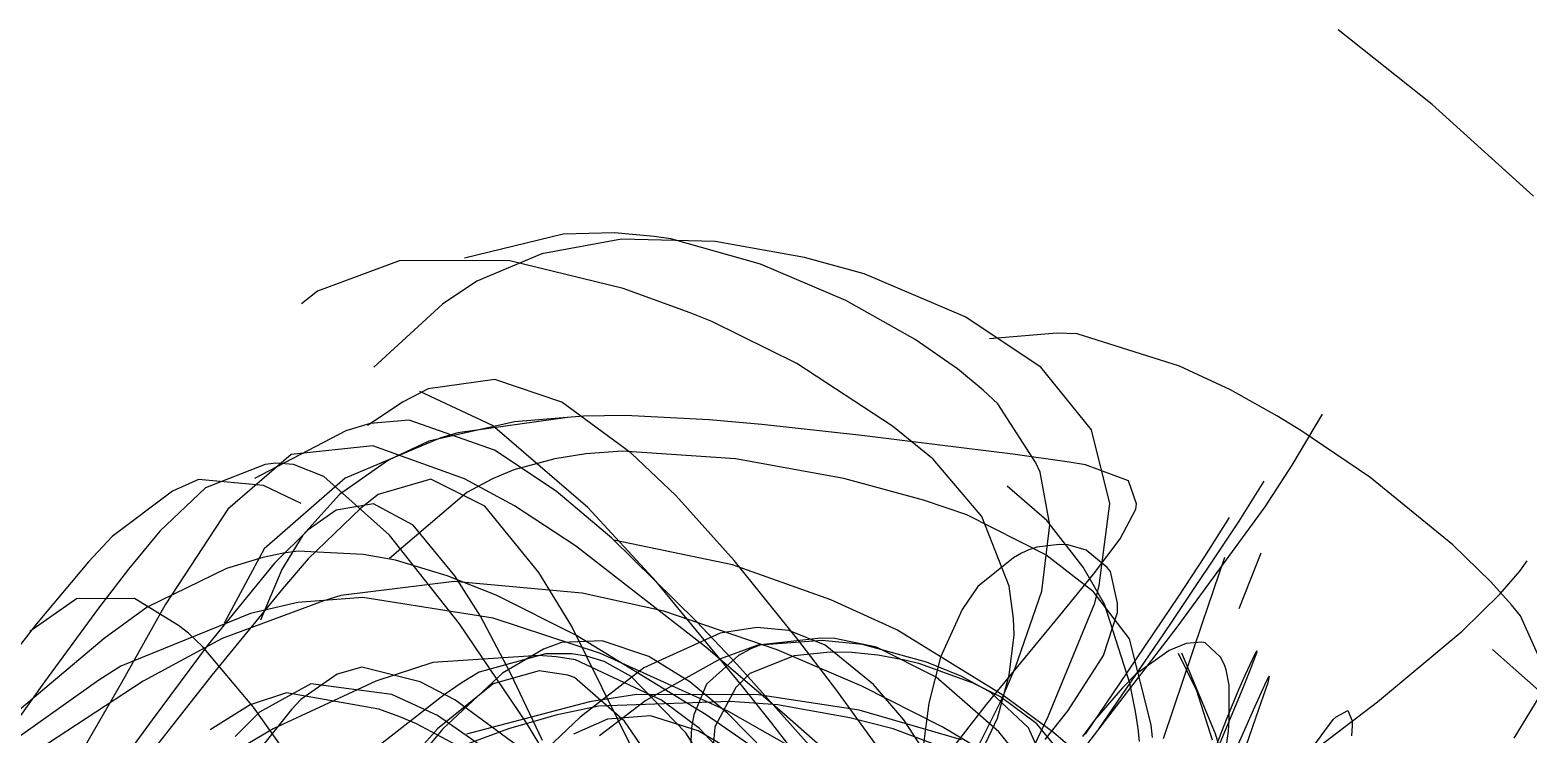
# Model space of a CAD drawing. Header units: metres. Extents: x -307 to 280, y -97 to 158.
# Drawn here: x -32.9 to 18.9, y 54.6 to 78.9 of the extents above; entities that cross this region are included whole.
import ezdxf

# ---------------------------------------------------------------- set-up
doc = ezdxf.new("R2010")
doc.units = ezdxf.units.M

msp = doc.modelspace()

# ---------------------------------------------------------------- linework, layer by layer
for p, q in [((15.59, 76.33, -1288.605), (12.339, 78.915, -1291.788)), ((19.098, 73.158, -1286.84), (15.59, 76.33, -1288.605)), ((-14.457, 71.844, -1287.822), (-17.866, 71.018, -1291.624)), ((-12.444, 71.67, -1286.638), (-15.189, 71.169, -1288.854)), ((-12.679, 71.894, -1286.378), (-14.457, 71.844, -1287.822)), ((-11.305, 71.773, -1285.519), (-12.679, 71.894, -1286.378)), ((-9.198, 71.596, -1285.13), (-12.444, 71.67, -1286.638)), ((-10.731, 71.691, -1285.214), (-11.305, 71.773, -1285.519)), ((-7.628, 70.816, -1284.455), (-10.731, 71.691, -1285.214)), ((-6.105, 71.044, -1284.651), (-9.198, 71.596, -1285.13)), ((-15.189, 71.169, -1288.854), (-17.443, 70.22, -1291.428)), ((-4.05, 70.471, -1284.794), (-6.105, 71.044, -1284.651)), ((-20.088, 70.936, -1286.758), (-22.946, 69.88, -1291.584)), ((-16.305, 70.921, -1282.735), (-20.088, 70.936, -1286.758)), ((-12.38, 69.971, -1280.604), (-16.305, 70.921, -1282.735)), ((-4.684, 69.558, -1284.76), (-7.628, 70.816, -1284.455)), ((-0.552, 68.983, -1286.207), (-4.05, 70.471, -1284.794)), ((-17.443, 70.22, -1291.428), (-18.634, 69.426, -1293.147)), ((-10.063, 69.132, -1280.093), (-12.38, 69.971, -1280.604)), ((-22.946, 69.88, -1291.584), (-23.507, 69.435, -1292.855)), ((-18.634, 69.426, -1293.147), (-21.008, 67.243, -1297.242)), ((-2.283, 68.203, -1285.83), (-4.684, 69.558, -1284.76)), ((-9.316, 68.829, -1280.027), (-10.063, 69.132, -1280.093)), ((2.063, 67.252, -1288.428), (-0.552, 68.983, -1286.207)), ((-6.378, 67.373, -1280.609), (-9.316, 68.829, -1280.027)), ((2.613, 68.428, -1300.338), (0.285, 68.231, -1304.826)), ((3.322, 68.395, -1299.022), (2.613, 68.428, -1300.338)), ((6.861, 67.286, -1293.503), (3.322, 68.395, -1299.022)), ((-0.824, 67.184, -1286.922), (-2.283, 68.203, -1285.83)), ((-3.064, 65.204, -1282.847), (-6.378, 67.373, -1280.609)), ((0.065, 66.448, -1287.818), (-0.824, 67.184, -1286.922)), ((3.815, 65.08, -1291.343), (2.063, 67.252, -1288.428)), ((8.615, 66.459, -1291.245), (6.861, 67.286, -1293.503)), ((-19.129, 66.497, -1354.235), (-19.989, 66.049, -1354.145)), ((-16.9, 65.223, -1349.305), (-19.409, 66.4, -1346.591)), ((-16.816, 66.819, -1354.895), (-19.129, 66.497, -1354.235)), ((-14.504, 66.037, -1356.025), (-16.816, 66.819, -1354.895)), ((0.57, 65.975, -1288.43), (0.065, 66.448, -1287.818)), ((10.224, 65.56, -1289.519), (8.615, 66.459, -1291.245)), ((-19.989, 66.049, -1354.145), (-21.226, 65.224, -1354.11)), ((-12.105, 64.273, -1357.536), (-14.504, 66.037, -1356.025)), ((1.888, 63.935, -1291.238), (0.57, 65.975, -1288.43)), ((-21.125, 65.296, -1350.647), (-21.97, 65.04, -1350.463)), ((-19.784, 65.41, -1351.095), (-21.125, 65.296, -1350.647)), ((-16.831, 64.372, -1352.688), (-19.784, 65.41, -1351.095)), ((-16.139, 65.36, -1291.302), (-19.101, 64.682, -1294.908)), ((-14.306, 65.511, -1288.518), (-18.096, 64.979, -1292.158)), ((-13.755, 65.556, -1289.105), (-16.139, 65.36, -1291.302)), ((-12.297, 65.576, -1288.011), (-13.755, 65.556, -1289.105)), ((-9.407, 65.428, -1286.5), (-12.297, 65.576, -1288.011)), ((-7.581, 65.268, -1285.867), (-9.407, 65.428, -1286.5)), ((11.052, 65.059, -1288.741), (10.224, 65.56, -1289.519)), ((10.758, 63.851, -1393.759), (11.8, 65.62, -1393.922)), ((-21.97, 65.04, -1350.463), (-25.129, 63.395, -1350.174)), ((-18.682, 64.799, -1292.914), (-21.996, 63.407, -1297.811)), ((-18.096, 64.979, -1292.158), (-18.682, 64.799, -1292.914)), ((-13.599, 62.388, -1353.618), (-16.9, 65.223, -1349.305)), ((-4.125, 64.88, -1285.536), (-7.581, 65.268, -1285.867)), ((-1.527, 64.565, -1285.937), (-4.125, 64.88, -1285.536)), ((-1.667, 64.068, -1284.363), (-3.064, 65.204, -1282.847)), ((4.443, 62.531, -1294.445), (3.815, 65.08, -1291.343)), ((13.437, 63.44, -1287.112), (11.052, 65.059, -1288.741)), ((-21.039, 64.529, -1362.924), (-23.865, 64.225, -1361.713)), ((-17.867, 63.381, -1364.006), (-21.039, 64.529, -1362.924)), ((-19.101, 64.682, -1294.908), (-20.497, 64.028, -1297.145)), ((-14.703, 62.961, -1354.103), (-16.831, 64.372, -1352.688)), ((-13.668, 64.248, -1280.58), (-14.743, 64.078, -1281.689)), ((-12.416, 64.34, -1279.578), (-13.668, 64.248, -1280.58)), ((-8.498, 64.076, -1278.252), (-12.416, 64.34, -1279.578)), ((-10.559, 62.803, -1358.602), (-12.105, 64.273, -1357.536)), ((1.096, 64.239, -1287.122), (-1.527, 64.565, -1285.937)), ((3.04, 63.964, -1288.738), (1.096, 64.239, -1287.122)), ((-24.764, 63.875, -1349.383), (-26.819, 63.072, -1349.988)), ((-23.865, 64.225, -1361.713), (-26.055, 62.339, -1360.672)), ((-24.397, 63.92, -1349.288), (-24.764, 63.875, -1349.383)), ((-23.784, 63.875, -1349.144), (-24.397, 63.92, -1349.288)), ((-22.733, 63.463, -1348.936), (-23.784, 63.875, -1349.144)), ((-20.497, 64.028, -1297.145), (-22.193, 62.838, -1300.388)), ((-14.743, 64.078, -1281.689), (-16.162, 63.7, -1283.528)), ((-4.747, 63.395, -1278.512), (-8.498, 64.076, -1278.252)), ((0.026, 62.076, -1287.468), (-1.667, 64.068, -1284.363)), ((2.038, 63.615, -1291.679), (1.888, 63.935, -1291.238)), ((3.609, 63.871, -1289.356), (3.04, 63.964, -1288.738)), ((5.095, 63.315, -1292.608), (3.609, 63.871, -1289.356)), ((9.821, 62.418, -1393.367), (10.758, 63.851, -1393.759)), ((-27.067, 63.358, -1348.917), (-27.961, 62.954, -1349.158)), ((-24.814, 63.157, -1348.403), (-27.067, 63.358, -1348.917)), ((-21.996, 63.407, -1297.811), (-24.798, 60.956, -1303.82)), ((-20.461, 61.431, -1348.568), (-22.733, 63.463, -1348.936)), ((-19.031, 63.368, -1350.257), (-20.854, 62.836, -1350.734)), ((-17.161, 62.439, -1349.819), (-19.031, 63.368, -1350.257)), ((-16.138, 62.444, -1364.505), (-17.867, 63.381, -1364.006)), ((-16.904, 63.388, -1284.743), (-17.782, 62.906, -1286.404)), ((-16.162, 63.7, -1283.528), (-16.904, 63.388, -1284.743)), ((-2.001, 62.647, -1279.492), (-4.747, 63.395, -1278.512)), ((2.377, 61.788, -1294.104), (2.038, 63.615, -1291.679)), ((5.366, 62.513, -1295.7), (5.095, 63.315, -1292.608)), ((8.919, 61.923, -1393.332), (9.781, 63.303, -1393.64)), ((16.304, 61.1, -1286.223), (13.437, 63.44, -1287.112)), ((-27.961, 62.954, -1349.158), (-30.054, 61.387, -1349.774)), ((-26.819, 63.072, -1349.988), (-28.398, 61.572, -1350.569)), ((-23.516, 62.524, -1348.135), (-24.814, 63.157, -1348.403)), ((-22.193, 62.838, -1300.388), (-23.46, 61.435, -1303.427)), ((-20.854, 62.836, -1350.734), (-21.447, 62.372, -1350.903)), ((-17.782, 62.906, -1286.404), (-20.463, 60.63, -1292.918)), ((-12.771, 61.332, -1355.504), (-14.703, 62.961, -1354.103)), ((-8.54, 60.556, -1360.053), (-10.559, 62.803, -1358.602)), ((2.268, 61.938, -1367.487), (0.893, 63.126, -1364.421)), ((-26.055, 62.339, -1360.672), (-28.214, 59.02, -1359.793)), ((-22.306, 62.297, -1346.607), (-23.278, 61.616, -1347.085)), ((-21.447, 62.372, -1350.903), (-23.273, 60.616, -1351.435)), ((-21.011, 62.515, -1346.027), (-22.306, 62.297, -1346.607)), ((-19.648, 61.782, -1345.516), (-21.011, 62.515, -1346.027)), ((-15.302, 60.146, -1349.379), (-17.161, 62.439, -1349.819)), ((-14.029, 61.067, -1365.022), (-16.138, 62.444, -1364.505)), ((-11.245, 59.836, -1356.809), (-13.599, 62.388, -1353.618)), ((-0.5, 62.133, -1280.301), (-2.001, 62.647, -1279.492)), ((4.076, 59.688, -1297.374), (4.443, 62.531, -1294.445)), ((4.8, 61.307, -1298.799), (5.345, 62.328, -1296.303)), ((5.345, 62.328, -1296.303), (5.366, 62.513, -1295.7)), ((6.776, 58.255, -1391.243), (9.821, 62.418, -1393.367)), ((-18.202, 60.032, -1345.068), (-19.648, 61.782, -1345.516)), ((2.229, 60.753, -1282.608), (-0.5, 62.133, -1280.301)), ((0.964, 59.665, -1291.394), (0.026, 62.076, -1287.468)), ((2.092, 59.502, -1296.816), (2.377, 61.788, -1294.104)), ((3.531, 60.331, -1370.562), (2.268, 61.938, -1367.487)), ((6.553, 58.374, -1391.686), (8.919, 61.923, -1393.332)), ((7.73, 60.698, -1390.878), (8.584, 62.044, -1391.338)), ((-30.054, 61.387, -1349.774), (-30.865, 60.512, -1350.033)), ((-28.398, 61.572, -1350.569), (-29.492, 60.256, -1351)), ((-23.278, 61.616, -1347.085), (-24.437, 60.464, -1347.67)), ((-23.46, 61.435, -1303.427), (-24.179, 60.25, -1305.588)), ((-18.044, 58.369, -1348.158), (-20.461, 61.431, -1348.568)), ((-9.85, 58.446, -1357.722), (-12.771, 61.332, -1355.504)), ((-8.606, 60.403, -1344.725), (-12.702, 61.257, -1341.192)), ((3.886, 60.082, -1301.005), (4.8, 61.307, -1298.799)), ((-24.798, 60.956, -1303.82), (-26.18, 58.392, -1308.521)), ((-24.838, 60.667, -1359.044), (-26.102, 60.283, -1358.573)), ((-24.132, 60.811, -1359.321), (-24.838, 60.667, -1359.044)), ((-23.273, 60.616, -1351.435), (-24.165, 59.581, -1351.697)), ((-23.631, 60.881, -1359.522), (-24.132, 60.811, -1359.321)), ((-21.376, 60.766, -1360.476), (-23.631, 60.881, -1359.522)), ((-20.252, 60.564, -1360.96), (-21.376, 60.766, -1360.476)), ((-9.525, 57.553, -1365.798), (-14.029, 61.067, -1365.022)), ((1.113, 60.651, -1301.143), (-0.12, 59.66, -1305.448)), ((1.398, 60.811, -1300.289), (1.113, 60.651, -1301.143)), ((1.645, 60.923, -1299.598), (1.398, 60.811, -1300.289)), ((1.918, 61.018, -1298.895), (1.645, 60.923, -1299.598)), ((2.696, 61.107, -1297.242), (1.918, 61.018, -1298.895)), ((3.879, 59.477, -1284.645), (2.229, 60.753, -1282.608)), ((2.994, 61.095, -1296.695), (2.696, 61.107, -1297.242)), ((3.632, 60.919, -1295.774), (2.994, 61.095, -1296.695)), ((4.357, 60.317, -1295.255), (3.632, 60.919, -1295.774)), ((6.829, 59.323, -1390.278), (7.73, 60.698, -1390.878)), ((7.651, 58.406, -1376.93), (8.426, 60.675, -1378.256)), ((8.921, 58.896, -1382.466), (9.681, 60.818, -1383.753)), ((17.622, 59.819, -1286.195), (16.304, 61.1, -1286.223)), ((-30.865, 60.512, -1350.033), (-32.669, 58.365, -1350.618)), ((-29.492, 60.256, -1351), (-30.522, 58.911, -1351.41)), ((-26.102, 60.283, -1358.573), (-28.843, 58.94, -1357.662)), ((-24.437, 60.464, -1347.67), (-26.733, 57.656, -1348.807)), ((-24.179, 60.25, -1305.588), (-24.921, 58.494, -1308.402)), ((-18.464, 60.031, -1361.734), (-20.252, 60.564, -1360.96)), ((-14.172, 58.299, -1349.088), (-15.302, 60.146, -1349.379)), ((-5.195, 59.201, -1348.042), (-8.606, 60.403, -1344.725)), ((-6.337, 57.819, -1361.652), (-8.54, 60.556, -1360.053)), ((4.262, 59.051, -1372.511), (3.531, 60.331, -1370.562)), ((4.472, 60.173, -1295.226), (4.357, 60.317, -1295.255)), ((4.716, 59.077, -1295.862), (4.472, 60.173, -1295.226)), ((17.948, 59.406, -1393.553), (18.62, 60.191, -1392.877)), ((18.62, 60.191, -1392.877), (18.878, 60.547, -1392.417)), ((-24.165, 59.581, -1351.697), (-26.601, 56.592, -1352.4)), ((-18.224, 59.826, -1353.765), (-22.14, 59.341, -1352.571)), ((-16.77, 59.356, -1362.458), (-18.464, 60.031, -1361.734)), ((-13.797, 59.427, -1355.095), (-18.224, 59.826, -1353.765)), ((-17.32, 58.627, -1344.818), (-18.202, 60.032, -1345.068)), ((-8.291, 56.249, -1360.646), (-11.245, 59.836, -1356.809)), ((-0.12, 59.66, -1305.448), (-0.657, 58.865, -1308.036)), ((1.119, 58.555, -1293.164), (0.964, 59.665, -1291.394)), ((2.722, 58.659, -1302.997), (3.886, 60.082, -1301.005)), ((3.929, 59.076, -1297.961), (4.076, 59.688, -1297.374)), ((18.341, 59.018, -1286.324), (17.622, 59.819, -1286.195)), ((-31.289, 59.231, -1346.789), (-32.899, 58.103, -1347.19)), ((-29.281, 59.238, -1346.402), (-31.289, 59.231, -1346.789)), ((-27.752, 58.312, -1346.151), (-29.281, 59.238, -1346.402)), ((-22.761, 59.156, -1352.389), (-26.248, 57.854, -1351.407)), ((-23.629, 59.102, -1352.966), (-25.27, 58.721, -1352.799)), ((-21.386, 59.278, -1353.303), (-23.629, 59.102, -1352.966)), ((-22.14, 59.341, -1352.571), (-22.761, 59.156, -1352.389)), ((-16.871, 58.56, -1354.345), (-21.386, 59.278, -1353.303)), ((-14.019, 57.973, -1363.587), (-16.77, 59.356, -1362.458)), ((-10.98, 58.803, -1355.91), (-13.797, 59.427, -1355.095)), ((-2.917, 58.153, -1350.419), (-5.195, 59.201, -1348.042)), ((1.184, 56.87, -1299.495), (2.092, 59.502, -1296.816)), ((2.318, 55.156, -1301.118), (3.929, 59.076, -1297.961)), ((5.131, 57.852, -1286.975), (3.879, 59.477, -1284.645)), ((4.716, 58.759, -1296.128), (4.716, 59.077, -1295.862)), ((4.794, 56.301, -1388.532), (6.829, 59.323, -1390.278)), ((16.631, 58.107, -1394.041), (17.948, 59.406, -1393.553)), ((-30.522, 58.911, -1351.41), (-32.394, 56.356, -1352.147)), ((-28.843, 58.94, -1357.662), (-30.327, 57.862, -1357.271)), ((-25.27, 58.721, -1352.799), (-29.754, 56.9, -1352.568)), ((-28.214, 59.02, -1359.793), (-29.716, 56.351, -1359.382)), ((-16.273, 56.663, -1344.532), (-17.32, 58.627, -1344.818)), ((-13.165, 57.34, -1355.407), (-16.871, 58.56, -1354.345)), ((-7.055, 57.464, -1356.974), (-10.98, 58.803, -1355.91)), ((-0.657, 58.865, -1308.036), (-1.406, 57.213, -1312.666)), ((1.138, 57.986, -1294.055), (1.119, 58.555, -1293.164)), ((2.012, 57.804, -1304.031), (2.722, 58.659, -1302.997)), ((4.224, 57.272, -1297.774), (4.716, 58.759, -1296.128)), ((5.142, 56.316, -1375.403), (4.262, 59.051, -1372.511)), ((18.653, 58.64, -1286.418), (18.341, 59.018, -1286.324)), ((19.954, 55.734, -1287.978), (18.653, 58.64, -1286.418)), ((-32.669, 58.365, -1350.618), (-33.708, 57.024, -1350.952)), ((-27.416, 58.042, -1346.097), (-27.752, 58.312, -1346.151)), ((-26.927, 57.587, -1346.018), (-27.416, 58.042, -1346.097)), ((-15.724, 54.935, -1347.673), (-18.044, 58.369, -1348.158)), ((-12.053, 54.03, -1348.418), (-14.172, 58.299, -1349.088)), ((-9.025, 58.04, -1339.994), (-11.671, 56.846, -1340.032)), ((-8.438, 56.962, -1358.807), (-9.85, 58.446, -1357.722)), ((-7.754, 58.24, -1340.014), (-9.025, 58.04, -1339.994)), ((-6.658, 58.133, -1340.045), (-7.754, 58.24, -1340.014)), ((-5.397, 57.626, -1340.081), (-6.658, 58.133, -1340.045)), ((0.75, 55.893, -1354.571), (-2.917, 58.153, -1350.419)), ((3.303, 53.73, -1388.016), (6.776, 58.255, -1391.243)), ((6.144, 57.77, -1391.355), (6.553, 58.374, -1391.686)), ((6.3, 54.403, -1374.275), (7.651, 58.406, -1376.93)), ((13.701, 55.666, -1393.567), (16.631, 58.107, -1394.041)), ((-30.327, 57.862, -1357.271), (-33.844, 54.891, -1356.538)), ((-26.248, 57.854, -1351.407), (-28.979, 56.381, -1350.741)), ((-26.733, 57.656, -1348.807), (-28.663, 55.043, -1349.688)), ((-25.166, 55.482, -1345.703), (-26.927, 57.587, -1346.018)), ((-14.511, 57.717, -1340.007), (-15.132, 57.489, -1339.918)), ((-13.106, 57.773, -1340.209), (-14.511, 57.717, -1340.007)), ((-9.512, 55.217, -1365.253), (-14.019, 57.973, -1363.587)), ((-11.492, 57.235, -1340.379), (-13.106, 57.773, -1340.209)), ((-6.891, 55.314, -1366.113), (-9.525, 57.553, -1365.798)), ((-7.721, 57.631, -1343.187), (-9.01, 57.152, -1343.129)), ((-7.963, 57.504, -1304.84), (-8.397, 57.272, -1306.625)), ((-7.651, 57.631, -1303.696), (-7.963, 57.504, -1304.84)), ((-5.55, 57.867, -1343.589), (-7.721, 57.631, -1343.187)), ((-5.495, 57.794, -1298.406), (-7.651, 57.631, -1303.696)), ((-4.998, 56.056, -1362.62), (-6.337, 57.819, -1361.652)), ((-5.056, 57.855, -1343.713), (-5.55, 57.867, -1343.589)), ((-4.108, 57.648, -1295.982), (-5.495, 57.794, -1298.406)), ((-3.73, 56.263, -1340.075), (-5.397, 57.626, -1340.081)), ((-3.619, 57.561, -1344.202), (-5.056, 57.855, -1343.713)), ((-1.891, 57.038, -1293.527), (-4.108, 57.648, -1295.982)), ((-1.561, 56.524, -1345.168), (-3.619, 57.561, -1344.202)), ((0.183, 55.576, -1306.229), (2.012, 57.804, -1304.031)), ((0.968, 56.595, -1296.127), (1.138, 57.986, -1294.055)), ((4.082, 54.745, -1389.321), (6.144, 57.77, -1391.355)), ((5.878, 54.876, -1290.465), (5.131, 57.852, -1286.975)), ((7.089, 57.69, -1347.461), (6.502, 57.444, -1346.949)), ((7.628, 57.726, -1348.055), (7.089, 57.69, -1347.461)), ((7.748, 57.71, -1348.205), (7.628, 57.726, -1348.055)), ((8.273, 57.212, -1349.172), (7.748, 57.71, -1348.205)), ((-18.967, 57.031, -1341.524), (-20.931, 56.385, -1341.69)), ((-15.305, 57.266, -1341.218), (-18.967, 57.031, -1341.524)), ((-15.061, 57.324, -1337.366), (-17.364, 56.688, -1337.562)), ((-15.132, 57.489, -1339.918), (-16.552, 56.663, -1339.743)), ((-14.697, 57.221, -1341.165), (-15.305, 57.266, -1341.218)), ((-14.17, 57.329, -1337.326), (-15.061, 57.324, -1337.366)), ((-14.026, 57.121, -1341.102), (-14.697, 57.221, -1341.165)), ((-13.652, 57.252, -1337.312), (-14.17, 57.329, -1337.326)), ((-11.054, 55.72, -1340.717), (-14.026, 57.121, -1341.102)), ((-13.039, 57.064, -1337.305), (-13.652, 57.252, -1337.312)), ((-8.744, 55.329, -1356.818), (-13.165, 57.34, -1355.407)), ((-12.099, 56.547, -1337.305), (-13.039, 57.064, -1337.305)), ((-9.01, 57.152, -1343.129), (-11.595, 55.714, -1343.278)), ((-10.074, 56.354, -1340.444), (-11.492, 57.235, -1340.379)), ((-8.397, 57.272, -1306.625), (-9.5, 56.284, -1312.484)), ((-6.472, 57.254, -1302.628), (-8.005, 56.652, -1308.139)), ((-4.133, 56.206, -1357.714), (-7.055, 57.464, -1356.974)), ((-5.22, 57.386, -1299.415), (-6.472, 57.254, -1302.628)), ((-4.471, 57.375, -1297.834), (-5.22, 57.386, -1299.415)), ((-3.575, 57.281, -1296.252), (-4.471, 57.375, -1297.834)), ((-2.642, 57.108, -1294.897), (-3.575, 57.281, -1296.252)), ((-2.126, 56.986, -1294.247), (-2.642, 57.108, -1294.897)), ((-0.279, 56.311, -1292.727), (-2.126, 56.986, -1294.247)), ((-0.672, 56.539, -1292.715), (-1.891, 57.038, -1293.527)), ((-1.406, 57.213, -1312.666), (-1.816, 55.616, -1316.451)), ((3.007, 55.372, -1300.152), (4.224, 57.272, -1297.774)), ((6.502, 57.444, -1346.949), (5.338, 56.611, -1346.139)), ((7.458, 56.043, -1377.24), (6.824, 57.342, -1374.991)), ((8.096, 54.557, -1378.934), (6.939, 57.352, -1374.596)), ((8.408, 56.949, -1349.523), (8.273, 57.212, -1349.172)), ((9.364, 57.116, -1347.943), (9.204, 56.771, -1347.437)), ((9.281, 56.703, -1351.326), (9.489, 57.245, -1350.282)), ((9.5, 57.38, -1348.739), (9.364, 57.116, -1347.943)), ((9.489, 57.245, -1350.282), (9.538, 57.401, -1349.653)), ((9.531, 57.428, -1349.069), (9.5, 57.38, -1348.739)), ((9.538, 57.401, -1349.653), (9.531, 57.428, -1349.069)), ((19.296, 56.05, -1384.05), (17.677, 57.483, -1380.326)), ((-29.754, 56.9, -1352.568), (-30.513, 56.415, -1352.576)), ((-26.601, 56.592, -1352.4), (-28.078, 54.712, -1352.807)), ((-22.266, 56.621, -1360.34), (-23.527, 55.75, -1359.526)), ((-21.417, 56.862, -1360.876), (-22.266, 56.621, -1360.34)), ((-19.4, 56.356, -1361.984), (-21.417, 56.862, -1360.876)), ((-16.552, 56.663, -1339.743), (-18.619, 54.729, -1339.623)), ((-17.364, 56.688, -1337.562), (-17.952, 56.335, -1337.649)), ((-15.284, 56.743, -1341.849), (-16.873, 56.286, -1341.826)), ((-15.168, 54.334, -1344.223), (-16.273, 56.663, -1344.532)), ((-14.296, 56.59, -1341.902), (-15.284, 56.743, -1341.849)), ((-14.065, 56.514, -1341.916), (-14.296, 56.59, -1341.902)), ((-12.337, 55.004, -1342.008), (-14.065, 56.514, -1341.916)), ((-11.671, 56.846, -1340.032), (-13.869, 55.139, -1340.18)), ((-10.214, 54.599, -1337.278), (-12.099, 56.547, -1337.305)), ((-8.005, 56.652, -1308.139), (-8.486, 56.167, -1310.87)), ((-4.416, 52.455, -1361.908), (-8.438, 56.962, -1358.807)), ((0.614, 54.629, -1346.476), (-1.561, 56.524, -1345.168)), ((0.337, 55.989, -1292.419), (-0.672, 56.539, -1292.715)), ((0.558, 55.104, -1298.19), (0.968, 56.595, -1296.127)), ((0.686, 55.715, -1300.568), (1.184, 56.87, -1299.495)), ((5.338, 56.611, -1346.139), (4.886, 56.154, -1345.892)), ((8.472, 56.779, -1349.725), (8.408, 56.949, -1349.523)), ((8.576, 56.244, -1350.253), (8.472, 56.779, -1349.725)), ((9.116, 56.573, -1347.228), (8.901, 56.077, -1346.79)), ((9.003, 56.016, -1352.226), (9.281, 56.703, -1351.326)), ((9.204, 56.771, -1347.437), (9.116, 56.573, -1347.228)), ((9.803, 56.253, -1352.443), (9.949, 56.549, -1351.443)), ((9.959, 56.556, -1351.207), (9.906, 56.323, -1349.784)), ((9.949, 56.549, -1351.443), (9.959, 56.556, -1351.207)), ((18.432, 54.411, -1389.959), (19.875, 56.776, -1388.845)), ((-32.394, 56.356, -1352.147), (-36.414, 50.736, -1353.639)), ((-30.513, 56.415, -1352.576), (-34.119, 53.858, -1352.667)), ((-28.979, 56.381, -1350.741), (-32.926, 53.797, -1349.962)), ((-29.716, 56.351, -1359.382), (-31.012, 54.106, -1359.139)), ((-24.017, 55.976, -1359.58), (-25.278, 55.567, -1359.216)), ((-23.183, 56.294, -1359.022), (-24.96, 55.305, -1358.315)), ((-20.931, 56.385, -1341.69), (-24.486, 54.733, -1342.03)), ((-20.827, 55.408, -1360.454), (-24.017, 55.976, -1359.58)), ((-20.376, 55.917, -1360.127), (-23.183, 56.294, -1359.022)), ((-18.203, 55.736, -1362.563), (-19.4, 56.356, -1361.984)), ((-16.873, 56.286, -1341.826), (-18.805, 54.736, -1341.942)), ((-17.952, 56.335, -1337.649), (-18.576, 55.914, -1337.753)), ((-8.76, 55.259, -1340.422), (-10.074, 56.354, -1340.444)), ((-9.5, 56.284, -1312.484), (-9.94, 55.222, -1316.938)), ((-8.486, 56.167, -1310.87), (-9.206, 54.799, -1316.982)), ((-7.242, 54.93, -1361.954), (-8.291, 56.249, -1360.646)), ((-3.669, 54.227, -1363.571), (-4.998, 56.056, -1362.62)), ((-1.353, 54.806, -1358.369), (-4.133, 56.206, -1357.714)), ((-2.671, 55.048, -1340.022), (-3.73, 56.263, -1340.075)), ((0.672, 55.841, -1292.296), (-0.279, 56.311, -1292.727)), ((1.637, 54.773, -1293.042), (0.337, 55.989, -1292.419)), ((3.603, 54.543, -1387.345), (4.794, 56.301, -1388.532)), ((4.886, 56.154, -1345.892), (3.918, 55.034, -1345.424)), ((5.338, 55.338, -1376.213), (5.142, 56.316, -1375.403)), ((7.997, 54.339, -1379.664), (7.458, 56.043, -1377.24)), ((8.901, 56.077, -1346.79), (8.493, 55.099, -1346.163)), ((8.574, 55.018, -1351.216), (8.576, 56.244, -1350.253)), ((8.59, 55.024, -1353.226), (9.003, 56.016, -1352.226)), ((9.458, 55.491, -1353.715), (9.688, 56.005, -1352.955)), ((9.906, 56.323, -1349.784), (9.589, 55.405, -1348.581)), ((9.688, 56.005, -1352.955), (9.803, 56.253, -1352.443)), ((-25.278, 55.567, -1359.216), (-26.659, 54.693, -1358.829)), ((-23.065, 52.544, -1345.245), (-25.166, 55.482, -1345.703)), ((-23.527, 55.75, -1359.526), (-23.846, 55.399, -1359.33)), ((-18.576, 55.914, -1337.753), (-20.98, 54.026, -1338.223)), ((-18.796, 55.197, -1360.704), (-20.376, 55.917, -1360.127)), ((-15.245, 53.554, -1363.734), (-18.203, 55.736, -1362.563)), ((-13.55, 55.663, -1352.929), (-17.794, 54.546, -1351.842)), ((-13.236, 55.52, -1343.562), (-14.713, 55.203, -1343.364)), ((-11.906, 55.919, -1353.357), (-13.55, 55.663, -1352.929)), ((-8.681, 55.682, -1344.582), (-13.236, 55.52, -1343.562)), ((-11.595, 55.714, -1343.278), (-13.194, 54.488, -1343.561)), ((-7.7, 55.908, -1354.442), (-11.906, 55.919, -1353.357)), ((-9.745, 54.75, -1340.491), (-11.054, 55.72, -1340.717)), ((-7.043, 55.561, -1345.036), (-8.681, 55.682, -1344.582)), ((-4.219, 55.376, -1355.317), (-7.7, 55.908, -1354.442)), ((-4.543, 55.117, -1345.85), (-7.043, 55.561, -1345.036)), ((-2.544, 52.073, -1308.955), (0.183, 55.576, -1306.229)), ((-1.816, 55.616, -1316.451), (-2.203, 52.668, -1322.517)), ((-0.218, 53.886, -1302.119), (0.686, 55.715, -1300.568)), ((1.923, 54.91, -1292.412), (0.672, 55.841, -1292.296)), ((2.494, 54.603, -1356.662), (0.75, 55.893, -1354.571)), ((8.817, 54.035, -1355.178), (9.458, 55.491, -1353.715)), ((11.665, 54.111, -1392.693), (13.701, 55.666, -1393.567)), ((-28.663, 55.043, -1349.688), (-30.14, 53.035, -1350.305)), ((-24.96, 55.305, -1358.315), (-25.803, 54.463, -1358.025)), ((-23.846, 55.399, -1359.33), (-25.051, 53.903, -1358.635)), ((-20.103, 55.148, -1360.645), (-20.827, 55.408, -1360.454)), ((-19.528, 54.903, -1360.794), (-20.103, 55.148, -1360.645)), ((-15.24, 52.72, -1361.836), (-18.796, 55.197, -1360.704)), ((-13.869, 55.139, -1340.18), (-16.653, 52.502, -1340.485)), ((-14.713, 55.203, -1343.364), (-16.344, 54.733, -1343.207)), ((-12.976, 50.461, -1346.924), (-15.724, 54.935, -1347.673)), ((-12.923, 55.064, -1339.449), (-14.096, 54.546, -1339.339)), ((-11.437, 55.184, -1339.558), (-12.923, 55.064, -1339.449)), ((-10.796, 52.761, -1342.003), (-12.337, 55.004, -1342.008)), ((-9.789, 54.665, -1339.583), (-11.437, 55.184, -1339.558)), ((-9.94, 55.222, -1316.938), (-10.017, 54.762, -1318.554)), ((-4.818, 51.968, -1366.728), (-9.512, 55.217, -1365.253)), ((-7.433, 53.919, -1340.314), (-8.76, 55.259, -1340.422)), ((-3.242, 52.215, -1358.622), (-8.744, 55.329, -1356.818)), ((-4.241, 51.051, -1365.383), (-7.242, 54.93, -1361.954)), ((-5.369, 53.967, -1366.25), (-6.891, 55.314, -1366.113)), ((-3.04, 54.73, -1346.395), (-4.543, 55.117, -1345.85)), ((-0.686, 54.356, -1356.178), (-4.219, 55.376, -1355.317)), ((-1.128, 52.67, -1339.816), (-2.671, 55.048, -1340.022)), ((-1.211, 51.368, -1302.516), (0.558, 55.104, -1298.19)), ((1.712, 53.899, -1302.036), (2.318, 55.156, -1301.118)), ((2.217, 54.366, -1301.439), (3.007, 55.372, -1300.152)), ((3.918, 55.034, -1345.424), (3.504, 54.47, -1345.254)), ((5.424, 54.749, -1376.641), (5.338, 55.338, -1376.213)), ((8.493, 55.099, -1346.163), (7.701, 53.086, -1345.354)), ((7.874, 53.331, -1354.566), (8.59, 55.024, -1353.226)), ((8.55, 54.657, -1351.476), (8.574, 55.018, -1351.216)), ((9.589, 55.405, -1348.581), (9.369, 54.77, -1348.12)), ((11.471, 54.096, -1350.857), (12.175, 55.053, -1348.874)), ((12.175, 55.053, -1348.874), (12.273, 55.143, -1348.499)), ((12.273, 55.143, -1348.499), (12.681, 55.363, -1346.598)), ((12.681, 55.363, -1346.598), (12.827, 55.014, -1345.003)), ((12.827, 55.014, -1345.003), (12.825, 54.839, -1344.654)), ((-28.078, 54.712, -1352.807), (-30.152, 52.084, -1353.35)), ((-24.486, 54.733, -1342.03), (-25.676, 54.026, -1342.165)), ((-18.805, 54.736, -1341.942), (-19.821, 53.596, -1342.075)), ((-18.619, 54.729, -1339.623), (-19.772, 53.346, -1339.661)), ((-18.145, 54.172, -1361.139), (-19.528, 54.903, -1360.794)), ((-16.344, 54.733, -1343.207), (-18.437, 53.955, -1343.095)), ((-8.484, 51.903, -1337.141), (-10.214, 54.599, -1337.278)), ((-10.017, 54.762, -1318.554), (-10.098, 53.144, -1323.667)), ((-8.697, 54.023, -1339.535), (-9.789, 54.665, -1339.583)), ((-7.69, 52.559, -1339.989), (-9.745, 54.75, -1340.491)), ((-9.206, 54.799, -1316.982), (-9.412, 52.504, -1324.53)), ((-0.158, 53.645, -1347.586), (-3.04, 54.73, -1346.395)), ((2.363, 52.605, -1359.154), (-1.353, 54.806, -1358.369)), ((2.206, 52.664, -1347.602), (0.614, 54.629, -1346.476)), ((2.182, 53.562, -1294.41), (1.637, 54.773, -1293.042)), ((2.609, 54.07, -1293.053), (1.923, 54.91, -1292.412)), ((4.065, 53.266, -1358.64), (2.494, 54.603, -1356.662)), ((5.473, 54.296, -1376.939), (5.424, 54.749, -1376.641)), ((5.923, 54.434, -1290.942), (5.878, 54.876, -1290.465)), ((8.285, 53.942, -1379.776), (8.096, 54.557, -1378.934)), ((8.359, 53.324, -1352.339), (8.55, 54.657, -1351.476)), ((9.369, 54.77, -1348.12), (8.937, 53.504, -1347.426)), ((12.825, 54.839, -1344.654), (12.801, 54.491, -1344.077))]:
    msp.add_line(p, q)

doc.saveas('drawing.dxf')
